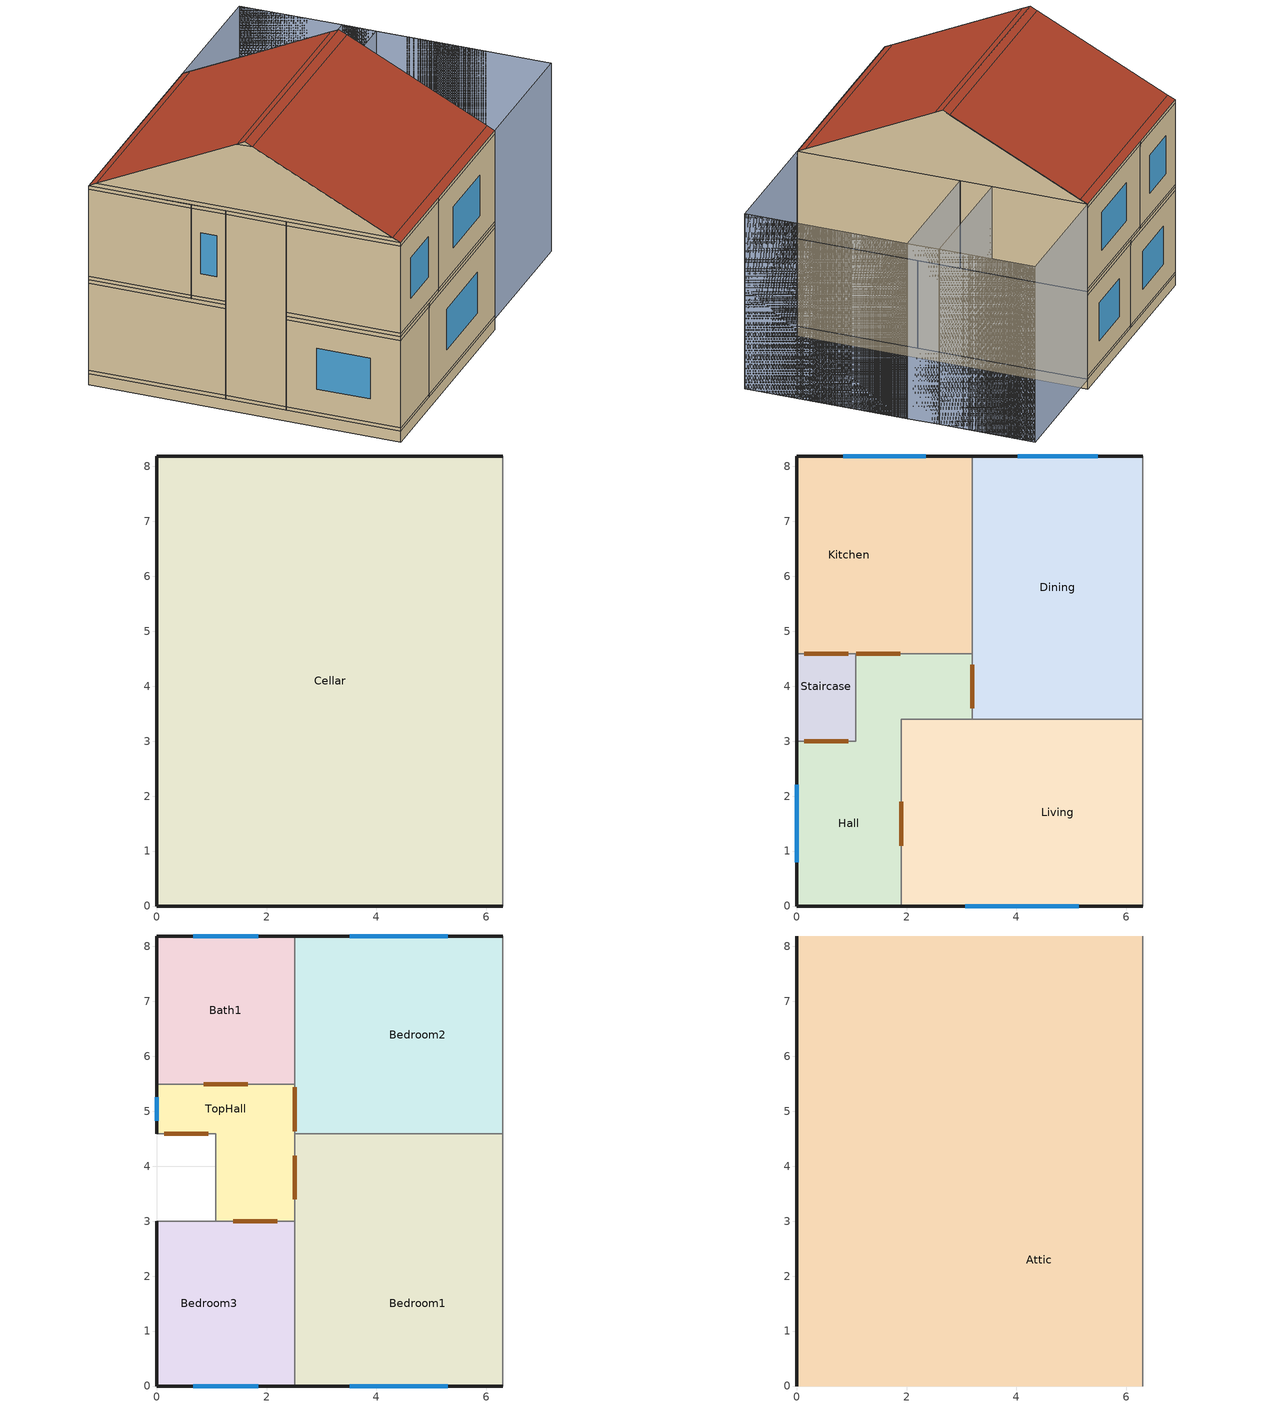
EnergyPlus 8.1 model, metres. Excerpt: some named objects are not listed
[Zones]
Cellar
 floor ground (FLOOR_RandomU): 0,8.19 6.3,8.19 6.3,0 0,0 z-0.3
 wall outside (FILLED_CAVITY_RandomU): 6.3,8.19 0,8.19 0,0 6.3,0 z-0.3:0
 wall adiabatic (FILLED_CAVITY_RandomU): 6.3,0 6.3,8.19 z-0.3:0
Kitchen
 floor to Cellar (Suspended_Wooden_Floor): 0,8.19 1.9,8.19 1.9,4.59 0,4.59 z0; 1.9,8.19 3.2,8.19 3.2,4.59 1.9,4.59 z0
 wall outside (FILLED_CAVITY_RandomU): 3.2,8.19 0,8.19 0,4.59 z0.1:2.5; 3.2,8.19 0,8.19 0,4.59 z2.5:2.6; 3.2,8.19 0,8.19 0,4.59 z0:0.1
 wall to Dining (Single_Brick_Internal_Wall): 3.2,4.59 3.2,8.19 z0:2.6
 wall to Hall (Single_Brick_Internal_Wall): 1.07,4.59 1.9,4.59 3.2,4.59 z0:2.6
 wall to Staircase (Single_Brick_Internal_Wall): 0,4.59 1.07,4.59 z0:2.6
 window (Window_RandomU): 2.35,8.19 0.85,8.19 z0.74:1.86
 door inside (Wooden_Door): 1.09,4.59 1.89,4.59 z0:2
Staircase
 floor to Cellar (Suspended_Wooden_Floor): 0,3.4 1.07,3.4 1.07,3 0,3 z0; 0,4.59 1.07,4.59 1.07,3.4 0,3.4 z0
 wall outside (FILLED_CAVITY_RandomU): 0,4.59 0,3 z0.1:5.1; 0,4.59 0,3 z5.1:5.2; 0,4.59 0,3 z0:0.1
 wall to TopHall (Single_Brick_Internal_Wall): 1.07,3 1.07,4.59 0,4.59 z2.6:5.2
 wall to Hall (Single_Brick_Internal_Wall): 0,3 1.07,3 1.07,4.59 z0:2.6
 wall to Bedroom3 (Single_Brick_Internal_Wall): 0,3 1.07,3 z2.6:5.2
 door inside (Wooden_Door): 0.94,4.59 0.14,4.59 z2.6:4.6; 0.14,3 0.94,3 z0:2
Living
 floor to Cellar (Suspended_Wooden_Floor): 1.9,3.4 3.2,3.4 3.2,3 1.9,3 z0; 3.2,3.4 6.3,3.4 6.3,0 3.2,0 z0; 1.9,3 3.2,3 3.2,0 1.9,0 z0
 wall outside (FILLED_CAVITY_RandomU): 1.9,0 6.3,0 z0.1:2.5; 1.9,0 6.3,0 z2.5:2.6; 1.9,0 6.3,0 z0:0.1
 wall to Dining (Single_Brick_Internal_Wall): 6.3,3.4 3.2,3.4 z0:2.6
 wall adiabatic (FILLED_CAVITY_RandomU): 6.3,0 6.3,3.4 z0:2.6
 wall to Hall (Single_Brick_Internal_Wall): 3.2,3.4 1.9,3.4 1.9,3 1.9,0 z0:2.6
 window (Window_RandomU): 3.07,0 5.13,0 z0.74:1.86
 door inside (Wooden_Door): 1.9,1.9 1.9,1.1 z0:2
Hall
 floor to Cellar (Suspended_Wooden_Floor): 0,3 1.9,3 1.9,0 0,0 z0; 1.9,4.59 3.2,4.59 3.2,3.4 1.9,3.4 z0; 1.07,3.4 1.9,3.4 1.9,3 1.07,3 z0; 1.07,4.59 1.9,4.59 1.9,3.4 1.07,3.4 z0
 wall outside (FILLED_CAVITY_RandomU): 0,3 0,0 1.9,0 z0.1:2.5; 0,3 0,0 1.9,0 z2.5:2.6; 0,3 0,0 1.9,0 z0:0.1
 wall to Dining (Single_Brick_Internal_Wall): 3.2,3.4 3.2,4.59 z0:2.6
 window (Window_RandomU): 0,2.2 0,0.8 z0.74:1.86
 door inside (Wooden_Door): 3.2,3.6 3.2,4.39 z0:2
Dining
 floor to Cellar (Suspended_Wooden_Floor): 3.2,8.19 6.3,8.19 6.3,3.4 3.2,3.4 z0
 wall outside (FILLED_CAVITY_RandomU): 6.3,8.19 3.2,8.19 z0.1:2.5; 6.3,8.19 3.2,8.19 z2.5:2.6; 6.3,8.19 3.2,8.19 z0:0.1
 wall adiabatic (FILLED_CAVITY_RandomU): 6.3,3.4 6.3,8.19 z0:2.6
 window (Window_RandomU): 5.48,8.19 4.02,8.19 z0.74:1.86
Bath1
 floor to Kitchen (Suspended_Wooden_Floor): 0,8.19 2.51,8.19 2.51,5.49 0,5.49 z2.6
 wall outside (FILLED_CAVITY_RandomU): 2.51,8.19 0,8.19 0,5.49 z2.7:5.1; 2.51,8.19 0,8.19 0,5.49 z5.1:5.2; 2.51,8.19 0,8.19 0,5.49 z2.6:2.7
 wall to Bedroom2 (Single_Brick_Internal_Wall): 2.51,5.49 2.51,8.19 z2.6:5.2
 wall to TopHall (Single_Brick_Internal_Wall): 0,5.49 2.51,5.49 z2.6:5.2
 window (Window_RandomU): 1.85,8.19 0.67,8.19 z3.34:4.46
 door inside (Wooden_Door): 0.86,5.49 1.66,5.49 z2.6:4.6
Bedroom3
 floor to Hall (Suspended_Wooden_Floor): 0,3 1.9,3 1.9,0 0,0 z2.6
 floor to Living (Suspended_Wooden_Floor): 1.9,3 2.51,3 2.51,0 1.9,0 z2.6
 wall outside (FILLED_CAVITY_RandomU): 0,3 0,0 2.51,0 z2.7:5.1; 0,3 0,0 2.51,0 z5.1:5.2; 0,3 0,0 2.51,0 z2.6:2.7
 wall to Bedroom1 (Single_Brick_Internal_Wall): 2.51,0 2.51,3 z2.6:5.2
 wall to TopHall (Single_Brick_Internal_Wall): 2.51,3 1.07,3 z2.6:5.2
 window (Window_RandomU): 0.67,0 1.85,0 z3.34:4.46
 door inside (Wooden_Door): 2.19,3 1.39,3 z2.6:4.6
TopHall
 floor to Hall (Suspended_Wooden_Floor): 1.07,4.59 1.9,4.59 1.9,3 1.07,3 z2.6; 1.9,4.59 2.51,4.59 2.51,3.4 1.9,3.4 z2.6
 floor to Living (Suspended_Wooden_Floor): 1.9,3.4 2.51,3.4 2.51,3 1.9,3 z2.6
 floor to Kitchen (Suspended_Wooden_Floor): 0,5.49 2.51,5.49 2.51,4.59 0,4.59 z2.6
 wall outside (FILLED_CAVITY_RandomU): 0,5.49 0,4.59 z2.7:5.1; 0,5.49 0,4.59 z5.1:5.2; 0,5.49 0,4.59 z2.6:2.7
 wall to Bedroom1 (Single_Brick_Internal_Wall): 2.51,3 2.51,4.59 z2.6:5.2
 wall to Bedroom2 (Single_Brick_Internal_Wall): 2.51,4.59 2.51,5.49 z2.6:5.2
 window (Window_RandomU): 0,5.25 0,4.83 z3.34:4.46
 door inside (Wooden_Door): 2.51,3.4 2.51,4.2 / 2.51,4.64 2.51,5.44 z2.6:4.6
Bedroom2
 floor to Dining (Suspended_Wooden_Floor): 3.2,8.19 6.3,8.19 6.3,4.59 3.2,4.59 z2.6
 floor to Kitchen (Suspended_Wooden_Floor): 2.51,5.49 3.2,5.49 3.2,4.59 2.51,4.59 z2.6; 2.51,8.19 3.2,8.19 3.2,5.49 2.51,5.49 z2.6
 wall outside (FILLED_CAVITY_RandomU): 6.3,8.19 2.51,8.19 z2.7:5.1; 6.3,8.19 2.51,8.19 z5.1:5.2; 6.3,8.19 2.51,8.19 z2.6:2.7
 wall adiabatic (FILLED_CAVITY_RandomU): 6.3,4.59 6.3,8.19 z2.6:5.2
 wall to Bedroom1 (Single_Brick_Internal_Wall): 2.51,4.59 6.3,4.59 z2.6:5.2
 window (Window_RandomU): 5.29,8.19 3.52,8.19 z3.34:4.46
Bedroom1
 floor to Dining (Suspended_Wooden_Floor): 3.2,4.59 6.3,4.59 6.3,3.4 3.2,3.4 z2.6
 floor to Living (Suspended_Wooden_Floor): 2.51,3 3.2,3 3.2,0 2.51,0 z2.6; 3.2,3 6.3,3 6.3,0 3.2,0 z2.6; 2.51,3.4 3.2,3.4 3.2,3 2.51,3 z2.6; 3.2,3.4 6.3,3.4 6.3,3 3.2,3 z2.6
 floor to Hall (Suspended_Wooden_Floor): 2.51,4.59 3.2,4.59 3.2,3.4 2.51,3.4 z2.6
 wall outside (FILLED_CAVITY_RandomU): 2.51,0 6.3,0 z2.7:5.1; 2.51,0 6.3,0 z5.1:5.2; 2.51,0 6.3,0 z2.6:2.7
 wall adiabatic (FILLED_CAVITY_RandomU): 6.3,0 6.3,4.59 z2.6:5.2
 window (Window_RandomU): 3.52,0 5.29,0 z3.34:4.46
Attic
 floor to Bath1 (LoftFloor_RandomU): 0,8.19 2.51,8.19 2.51,5.49 0,5.49 z5.2
 floor to Bedroom3 (LoftFloor_RandomU): 0,3 2.51,3 2.51,0 0,0 z5.2
 floor to Bedroom1 (LoftFloor_RandomU): 2.51,4.59 6.3,4.59 6.3,0 2.51,0 z5.2
 floor to Bedroom2 (LoftFloor_RandomU): 2.51,8.19 6.3,8.19 6.3,5.49 2.51,5.49 z5.2; 2.51,5.49 6.3,5.49 6.3,4.59 2.51,4.59 z5.2
 floor to Staircase (LoftFloor_RandomU): 0,4.59 1.07,4.59 1.07,3 0,3 z5.2
 floor to TopHall (LoftFloor_RandomU): 1.07,5.49 2.51,5.49 2.51,4.59 1.07,4.59 z5.2; 0,5.49 1.07,5.49 1.07,4.59 0,4.59 z5.2; 1.07,4.59 2.51,4.59 2.51,3 1.07,3 z5.2
 wall outside (FILLED_CAVITY_RandomU): 0,3.89,7.1 0,4.3,7.1 0,7.99,5.3 0,0.2,5.3; 0,4.1,7.2 0,4.3,7.1 0,3.89,7.1; 0,0.2,5.3 0,7.99,5.3 0,8.19,5.2 0,0,5.2
 wall adiabatic (FILLED_CAVITY_RandomU): 6.3,4.09,7.2 6.3,0,5.2 6.3,8.19,5.2
 roof outside (3.10_Roof): 0,4.3,7.1 6.3,4.3,7.1 6.3,7.99,5.3 0,7.99,5.3; 6.3,3.89,7.1 0,3.89,7.1 0,0.2,5.3 6.3,0.2,5.3; 0,4.09,7.2 6.3,4.09,7.2 6.3,4.3,7.1 0,4.3,7.1; 0,7.99,5.3 6.3,7.99,5.3 6.3,8.19,5.2 0,8.19,5.2; 6.3,4.1,7.2 0,4.09,7.2 0,3.89,7.1 6.3,3.89,7.1; 6.3,0.2,5.3 0,0.2,5.3 0,0,5.2 6.3,0,5.2
shading: 10.09,5.49 10.09,8.19 / 10.09,0 10.09,3 / 10.09,3 10.09,4.59 / 6.3,4.59 10.09,4.59 / 6.3,0 6.3,4.59 / 10.09,0 6.3,0 / 10.09,4.59 10.09,0 / 6.3,8.19 10.09,8.19 / 10.09,8.19 10.09,5.49 / 6.3,5.49 6.3,8.19 / 10.09,5.49 6.3,5.49 / 6.3,5.49 10.09,5.49 / 6.3,4.59 6.3,5.49 / 10.09,4.59 6.3,4.59 / 10.09,5.49 10.09,4.59 / 10.09,4.59 10.09,5.49 z0:5.2
[Building]
Semi: 0, Urban, 0.04, 0.4, FullExterior, 25, 6
[Site:GroundTemperature:BuildingSurface]
8.3, 6.4, 5.8, 6.3, 8.9, 11.7, 14.4, 16.4, 17, 16.1, 13.8, 11
[Material]
Gypsum_0.1: Rough, 0.1, 0.2, 850, 850, 0.9, 0.6, 0.7
Concrete_0.04: Rough, 0.04, 1.6, 2300, 850, 0.9, 0.7, 0.7
GlassFiberFloor_0.0065: Rough, 0.0065, 0.04, 80, 840, 0.9, 0.7, 0.7
Concrete_0.5: Rough, 0.5, 1.6, 2300, 850, 0.9, 0.7, 0.7
Concrete_0.01: Rough, 0.01, 1.6, 2300, 850, 0.9, 0.7, 0.7
AirGap_0.1: Rough, 0.1, 0.02485, 1.204, 1004, 0.9, 0.7, 0.7
Gypsum_0.01: Rough, 0.01, 0.2, 850, 850, 0.9, 0.6, 0.7
Spruce_0.04: Rough, 0.04, 0.09, 455, 1500, 0.9, 0.7, 0.7
Spruce_0.05: Rough, 0.05, 0.09, 455, 1500, 0.9, 0.7, 0.7
Spruce_0.0125: Rough, 0.0125, 0.09, 455, 1500, 0.9, 0.7, 0.7
Brick_0.1: Rough, 0.1, 0.6, 1712, 850, 0.9, 0.7, 0.7
CelluloseInsExt_0.01: Rough, 0.0571431, 0.04, 55, 1880, 0.9, 0.7, 0.7
Brick_0.11: Rough, 0.11, 0.6, 1712, 850, 0.9, 0.7, 0.7
AirGapRoof_0.0001: Rough, 0.237656, 0.02485, 1.204, 1004, 0.9, 0.7, 0.7
[WindowMaterial:Glazing]
Glass_0.01: SpectralAverage, , 0.01, 0.775, 0.071, 0.071, 0.881, 0.08, 0.08, 0, 0.84, 0.84, 0.9
[WindowMaterial:Gas]
GasWin_0.01: Air, 0.018193
[WindowMaterial:Shade]
Drapes_0.004: 0.05, 0.3, 0.05, 0.3, 0.9, 0, 0.004, 0.1, 0.05, 1, 1, 0, 0, 0
[Construction]
Window_RandomU: Glass_0.01, GasWin_0.01, Glass_0.01
Wooden_Door: Spruce_0.04
Curtains: Glass_0.01, GasWin_0.01, Glass_0.01, Drapes_0.004
FILLED_CAVITY_RandomU: Brick_0.11, CelluloseInsExt_0.01, Brick_0.11, Gypsum_0.01
Suspended_Wooden_Floor: Gypsum_0.01, AirGap_0.1, Spruce_0.05
FLOOR_RandomU: Concrete_0.5, GlassFiberFloor_0.0065, Gypsum_0.1
LoftFloor_RandomU: Concrete_0.01, Spruce_0.0125, AirGapRoof_0.0001, Gypsum_0.01
3.10_Roof: Concrete_0.04, Gypsum_0.01
Single_Brick_Internal_Wall: Gypsum_0.01, Brick_0.1, Gypsum_0.01
[WindowProperty:ShadingControl]
Bath1_L1_window_Shader: InteriorShade, Curtains, OnIfScheduleAllows, Window_shading_Bath1_Window_Shading_, , Yes, No, , FixedSlatAngle
Bedroom3_L3_window_Shader: InteriorShade, Curtains, OnIfScheduleAllows, Window_shading_Bedroom3_Window_Shading_, , Yes, No, , FixedSlatAngle
Kitchen_L1_window_Shader: InteriorShade, Curtains, OnIfScheduleAllows, Window_shading_Kitchen_Window_Shading_, , Yes, No, , FixedSlatAngle
Bedroom2_L1_window_Shader: InteriorShade, Curtains, OnIfScheduleAllows, Window_shading_Bedroom2_Window_Shading_, , Yes, No, , FixedSlatAngle
Living_L3_window_Shader: InteriorShade, Curtains, OnIfScheduleAllows, Window_shading_Living_Window_Shading_, , Yes, No, , FixedSlatAngle
Bedroom1_L3_window_Shader: InteriorShade, Curtains, OnIfScheduleAllows, Window_shading_Bedroom1_Window_Shading_, , Yes, No, , FixedSlatAngle
[Zone]
Bath1; Bedroom3; Kitchen; Staircase; TopHall; Cellar; Bedroom2; Living; Bedroom1; Hall; Attic; Dining: 0, 0, 0, 0
[ZoneContaminantSourceAndSink:Generic:DepositionRateSink]
Gas_PM25_test_Bath1_DepRate_: Bath1, 5e-05, Gas_PM25_test_Bath1_DepRate_
Gas_PM25_test_Bedroom3_DepRate_: Bedroom3, 5e-05, Gas_PM25_test_Bedroom3_DepRate_
Gas_PM25_test_Kitchen_DepRate_: Kitchen, 5e-05, Gas_PM25_test_Kitchen_DepRate_
Gas_PM25_test_Staircase_DepRate_: Staircase, 5e-05, Gas_PM25_test_Staircase_DepRate_
Gas_PM25_test_TopHall_DepRate_: TopHall, 5e-05, Gas_PM25_test_TopHall_DepRate_
Gas_PM25_test_Cellar_DepRate_: Cellar, 5e-05, Gas_PM25_test_Cellar_DepRate_
Gas_PM25_test_Bedroom2_DepRate_: Bedroom2, 5e-05, Gas_PM25_test_Bedroom2_DepRate_
Gas_PM25_test_Living_DepRate_: Living, 5e-05, Gas_PM25_test_Living_DepRate_
Gas_PM25_test_Bedroom1_DepRate_: Bedroom1, 5e-05, Gas_PM25_test_Bedroom1_DepRate_
Gas_PM25_test_Hall_DepRate_: Hall, 5e-05, Gas_PM25_test_Hall_DepRate_
Gas_PM25_test_Attic_DepRate_: Attic, 5e-05, Gas_PM25_test_Attic_DepRate_
Gas_PM25_test_Dining_DepRate_: Dining, 5e-05, Gas_PM25_test_Dining_DepRate_
[SurfaceProperties:VaporCoefficients]
Bath1_L1; Bath1_L4; Bath1_L1_pu; Bath1_L1_pd; Bath1_L4_pu; Bath1_L4_pd; Bedroom3_L3; Bedroom3_L4; Bedroom3_L3_pu; Bedroom3_L3_pd; Bedroom3_L4_pu; Bedroom3_L4_pd; Kitchen_L1; Kitchen_L4; Kitchen_L1_pu; Kitchen_L1_pd; Kitchen_L4_pu; Kitchen_L4_pd; Staircase_L4; Staircase_L4_pu; Staircase_L4_pd; TopHall+_L4; TopHall+_L4_pu; TopHall+_L4_pd; Cellar_L1; Cellar_L2; Cellar_L3; Cellar_L4; Bedroom2_L1; Bedroom2_L2; Bedroom2_L1_pu; Bedroom2_L1_pd; Living_L2; Living_L3; Living_L3_pu; Living_L3_pd; Bedroom1_L2; Bedroom1_L3; Bedroom1_L3_pu; Bedroom1_L3_pd; Hall_L3; Hall_L4; Hall_L3_pu; Hall_L3_pd; Hall_L4_pu; Hall_L4_pd; Attic_Side_L2; Attic_Side_L4; Attic_Side_L4_pu; Attic_Side_L4_pd; Dining_L1; Dining_L2; Dining_L1_pu; Dining_L1_pd: Yes, 6.25e-08, Yes, 2e-08
Bath1_L2; Bath1_L3; Bedroom3_L1; Bedroom3_L2; Bedroom3_L1_qc100; Kitchen_L2; Kitchen_L3; Kitchen_L3_qa001; Kitchen_L3_qc100; Staircase_L1; Staircase_L2; Staircase_L3; Staircase_L1_qa100; Staircase_L2_qc001; Staircase_L3_qa100; TopHall_L2; TopHall_L3; TopHall_L4; TopHall+_L1; TopHall+_L2; TopHall+_L3; Bedroom2_L3; Bedroom2_L4; Bedroom2_L4_qa001; Living_L1; Living_L4; Living_L1_qa001; Living_L4_qc010; Bedroom1_L1; Bedroom1_L4; Bedroom1_L4_qc010; Hall_L2; Hall_L1_qa001; Hall++_L1; Hall++_L2; Hall++_L3; Hall+_L1; Hall+_L4; Hall+_L2_qa001; Dining_L3; Dining_L4; Dining_L4_qc010: Yes, 2e-08, Yes, 2e-08
[Fan:ZoneExhaust]
Bath1_L1_pu_ExhaustFan: Child3_Bath1_ExhaustFan_, 0.5, 600, 0.015, Bath1_Exhaust, Bath1_Out, General
Kitchen_L1_pu_ExhaustFan: WorkingAdult2_Kitchen_ExhaustFan_, 0.5, 600, 0.06, Kitchen_Exhaust, Kitchen_Out, General
[People]
Child1_Bath1: Bath1, Child1_Bath1_Presence_, People, 1, , , 0.66, autocalculate, Child1_Bath1_Metabolism_, 3.82e-08, No, ZoneAveraged
Child3_Bath1: Bath1, Child3_Bath1_Presence_, People, 1, , , 0.66, autocalculate, Child3_Bath1_Metabolism_, 3.82e-08, No, ZoneAveraged
WorkingAdult1_Bath1: Bath1, WorkingAdult1_Bath1_Presence_, People, 1, , , 0.66, autocalculate, WorkingAdult1_Bath1_Metabolism_, 3.82e-08, No, ZoneAveraged
WorkingAdult2_Bath1: Bath1, WorkingAdult2_Bath1_Presence_, People, 1, , , 0.66, autocalculate, WorkingAdult2_Bath1_Metabolism_, 3.82e-08, No, ZoneAveraged
Child2_Bath1: Bath1, Child2_Bath1_Presence_, People, 1, , , 0.66, autocalculate, Child2_Bath1_Metabolism_, 3.82e-08, No, ZoneAveraged
WorkingAdult2_Kitchen: Kitchen, WorkingAdult2_Kitchen_Presence_, People, 1, , , 0.66, autocalculate, WorkingAdult2_Kitchen_Metabolism_, 3.82e-08, No, ZoneAveraged
Child1_Living: Living, Child1_Living_Presence_, People, 1, , , 0.66, autocalculate, Child1_Living_Metabolism_, 3.82e-08, No, ZoneAveraged
WorkingAdult1_Living: Living, WorkingAdult1_Living_Presence_, People, 1, , , 0.66, autocalculate, WorkingAdult1_Living_Metabolism_, 3.82e-08, No, ZoneAveraged
WorkingAdult2_Living: Living, WorkingAdult2_Living_Presence_, People, 1, , , 0.66, autocalculate, WorkingAdult2_Living_Metabolism_, 3.82e-08, No, ZoneAveraged
WorkingAdult2_Bedroom1: Bedroom1, WorkingAdult2_Bedroom1_Presence_, People, 1, , , 0.66, autocalculate, WorkingAdult2_Bedroom1_Metabolism_, 3.82e-08, No, ZoneAveraged
Child1_Bedroom2: Bedroom2, Child1_Bedroom2_Presence_, People, 1, , , 0.66, autocalculate, Child1_Bedroom2_Metabolism_, 3.82e-08, No, ZoneAveraged
Child2_Bedroom3: Bedroom3, Child2_Bedroom3_Presence_, People, 1, , , 0.66, autocalculate, Child2_Bedroom3_Metabolism_, 3.82e-08, No, ZoneAveraged
Child3_Bedroom3: Bedroom3, Child3_Bedroom3_Presence_, People, 1, , , 0.66, autocalculate, Child3_Bedroom3_Metabolism_, 3.82e-08, No, ZoneAveraged
WorkingAdult1_Bedroom1: Bedroom1, WorkingAdult1_Bedroom1_Presence_, People, 1, , , 0.66, autocalculate, WorkingAdult1_Bedroom1_Metabolism_, 3.82e-08, No, ZoneAveraged
[ElectricEquipment]
Bath1_WorkingAdult1_Bath1_Appliance_CIBSE_SHOWER_MOISTURE_CIBSE_SHOWER_MOISTURE: Bath1, WorkingAdult1_Bath1_Appliance_CIBSE_SHOWER_MOISTURE, EquipmentLevel, 1.316175, , , 1, 0, 0
Bath1_WorkingAdult2_Bath1_Appliance_CIBSE_SHOWER_MOISTURE_CIBSE_SHOWER_MOISTURE: Bath1, WorkingAdult2_Bath1_Appliance_CIBSE_SHOWER_MOISTURE, EquipmentLevel, 1.316175, , , 1, 0, 0
Bath1_WorkingAdult2_Bath1_Appliance_NIST_HAIRDRYER_NIST_HAIRDRYER: Bath1, WorkingAdult2_Bath1_Appliance_NIST_HAIRDRYER, EquipmentLevel, 1875, , , 0.16, 0.367, 0.106
Bath1_Child1_Bath1_Appliance_CIBSE_SHOWER_MOISTURE_CIBSE_SHOWER_MOISTURE: Bath1, Child1_Bath1_Appliance_CIBSE_SHOWER_MOISTURE, EquipmentLevel, 1.316175, , , 1, 0, 0
Bath1_Child2_Bath1_Appliance_CIBSE_SHOWER_MOISTURE_CIBSE_SHOWER_MOISTURE: Bath1, Child2_Bath1_Appliance_CIBSE_SHOWER_MOISTURE, EquipmentLevel, 1.316175, , , 1, 0, 0
Bath1_Child3_Bath1_Appliance_CIBSE_SHOWER_MOISTURE_CIBSE_SHOWER_MOISTURE: Bath1, Child3_Bath1_Appliance_CIBSE_SHOWER_MOISTURE, EquipmentLevel, 1.316175, , , 1, 0, 0
Kitchen_WorkingAdult2_Kitchen_Appliance_NIST_HOB_NIST_HOB: Kitchen, WorkingAdult2_Kitchen_Appliance_NIST_HOB, EquipmentLevel, 3600, , , 0.3, 0.2, 0.3
Kitchen_WorkingAdult2_Kitchen_Appliance_NIST_OVEN_NIST_OVEN: Kitchen, WorkingAdult2_Kitchen_Appliance_NIST_OVEN, EquipmentLevel, 5100, , , 0.3, 0.2, 0.3
Kitchen_WorkingAdult2_Kitchen_Appliance_CIBSE_COOK_MOISTURE_CIBSE_COOK_MOISTURE: Kitchen, WorkingAdult2_Kitchen_Appliance_CIBSE_COOK_MOISTURE, EquipmentLevel, 0.835667, , , 1, 0, 0
Kitchen_HPRU_ROUTINE_Kitchen_Appliance_NIST_FRIDGE_NIST_FRIDGE: Kitchen, HPRU_ROUTINE_Kitchen_Appliance_NIST_FRIDGE, EquipmentLevel, 46, , , 0, 0.5, 0
Kitchen_HPRU_ROUTINE_Kitchen_Appliance_NIST_WASHINGMACHINE_NIST_WASHINGMACHINE: Kitchen, HPRU_ROUTINE_Kitchen_Appliance_NIST_WASHINGMACHINE, EquipmentLevel, 500, , , 0, 0.4, 0.2
Kitchen_HPRU_ROUTINE_Kitchen_Appliance_NIST_DISHWASHER_NIST_DISHWASHER: Kitchen, HPRU_ROUTINE_Kitchen_Appliance_NIST_DISHWASHER, EquipmentLevel, 1090, , , 0.15, 0.3, 0.25
Living_WorkingAdult1_Living_Appliance_NIST_TV_NIST_TV: Living, WorkingAdult1_Living_Appliance_NIST_TV, EquipmentLevel, 62.2, , , 0.16, 0.367, 0.106
Living_WorkingAdult1_Living_Appliance_NIST_MOBILEPHONES_NIST_MOBILEPHONES: Living, WorkingAdult1_Living_Appliance_NIST_MOBILEPHONES, EquipmentLevel, 17.72, , , 0.16, 0.367, 0.106
Living_WorkingAdult2_Living_Appliance_NIST_MOBILEPHONES_NIST_MOBILEPHONES: Living, WorkingAdult2_Living_Appliance_NIST_MOBILEPHONES, EquipmentLevel, 17.72, , , 0.16, 0.367, 0.106
Living_HPRU_ROUTINE_Living_Appliance_TV-Standby_TV-Standby: Living, HPRU_ROUTINE_Living_Appliance_TV-Standby, EquipmentLevel, 20, , , 0, 0.5, 0
Living_HPRU_ROUTINE_Living_Appliance_NIST_LAPTOP_NIST_LAPTOP: Living, HPRU_ROUTINE_Living_Appliance_NIST_LAPTOP, EquipmentLevel, 36.88, , , 0.16, 0.367, 0.106
Living_HPRU_ROUTINE_Living_Appliance_NIST_WIRELESSROUTER_NIST_WIRELESSROUTER: Living, HPRU_ROUTINE_Living_Appliance_NIST_WIRELESSROUTER, EquipmentLevel, 24, , , 0.16, 0.367, 0.106
Bedroom1_WorkingAdult1_Bedroom1_Appliance_NIST_MOBILEPHONES_NIST_MOBILEPHONES: Bedroom1, WorkingAdult1_Bedroom1_Appliance_NIST_MOBILEPHONES, EquipmentLevel, 17.72, , , 0.16, 0.367, 0.106
Bedroom1_WorkingAdult2_Bedroom1_Appliance_NIST_MOBILEPHONES_NIST_MOBILEPHONES: Bedroom1, WorkingAdult2_Bedroom1_Appliance_NIST_MOBILEPHONES, EquipmentLevel, 17.72, , , 0.16, 0.367, 0.106
[Lights]
Bath1_WorkingAdult1_Bath1_Appliance_Lights_Lights: Bath1, WorkingAdult1_Bath1_Appliance_Lights, LightingLevel, 100, , , 0, 0, 0, 1
Bath1_WorkingAdult2_Bath1_Appliance_Lights_Lights: Bath1, WorkingAdult2_Bath1_Appliance_Lights, LightingLevel, 100, , , 0, 0, 0, 1
Bath1_Child1_Bath1_Appliance_Lights_Lights: Bath1, Child1_Bath1_Appliance_Lights, LightingLevel, 100, , , 0, 0, 0, 1
Bath1_Child2_Bath1_Appliance_Lights_Lights: Bath1, Child2_Bath1_Appliance_Lights, LightingLevel, 100, , , 0, 0, 0, 1
Bath1_Child3_Bath1_Appliance_Lights_Lights: Bath1, Child3_Bath1_Appliance_Lights, LightingLevel, 100, , , 0, 0, 0, 1
Bedroom3_Child2_Bedroom3_Appliance_Lights_Lights: Bedroom3, Child2_Bedroom3_Appliance_Lights, LightingLevel, 100, , , 0, 0, 0, 1
Kitchen_WorkingAdult2_Kitchen_Appliance_Lights_Lights: Kitchen, WorkingAdult2_Kitchen_Appliance_Lights, LightingLevel, 100, , , 0, 0, 0, 1
Bedroom2_Child1_Bedroom2_Appliance_Lights_Lights: Bedroom2, Child1_Bedroom2_Appliance_Lights, LightingLevel, 100, , , 0, 0, 0, 1
Living_WorkingAdult1_Living_Appliance_Lights_Lights: Living, WorkingAdult1_Living_Appliance_Lights, LightingLevel, 100, , , 0, 0, 0, 1
Bedroom1_WorkingAdult1_Bedroom1_Appliance_Lights_Lights: Bedroom1, WorkingAdult1_Bedroom1_Appliance_Lights, LightingLevel, 100, , , 0, 0, 0, 1
[ZoneControl:Thermostat]
Bath1_Thermostat: Bath1, Heat_CIBSE_Family_Bath1_Heating_, ThermostatSetpoint:SingleHeating, Bath1_stat
Bedroom3_Thermostat: Bedroom3, Heat_CIBSE_Family_Bedroom3_Heating_, ThermostatSetpoint:SingleHeating, Bedroom3_stat
Kitchen_Thermostat: Kitchen, Heat_CIBSE_Family_Kitchen_Heating_, ThermostatSetpoint:SingleHeating, Kitchen_stat
Staircase_Thermostat: Staircase, Heat_CIBSE_Family_Staircase_Heating_, ThermostatSetpoint:SingleHeating, Staircase_stat
TopHall_Thermostat: TopHall, Heat_CIBSE_Family_TopHall_Heating_, ThermostatSetpoint:SingleHeating, TopHall_stat
Bedroom2_Thermostat: Bedroom2, Heat_CIBSE_Family_Bedroom2_Heating_, ThermostatSetpoint:SingleHeating, Bedroom2_stat
Living_Thermostat: Living, Heat_CIBSE_Family_Living_Heating_, ThermostatSetpoint:SingleHeating, Living_stat
Bedroom1_Thermostat: Bedroom1, Heat_CIBSE_Family_Bedroom1_Heating_, ThermostatSetpoint:SingleHeating, Bedroom1_stat
Hall_Thermostat: Hall, Heat_CIBSE_Family_Hall_Heating_, ThermostatSetpoint:SingleHeating, Hall_stat
Dining_Thermostat: Dining, Heat_CIBSE_Family_Dining_Heating_, ThermostatSetpoint:SingleHeating, Dining_stat
[ThermostatSetpoint:SingleHeating]
Bath1_stat: ComfX_Bath1_Comfort_
Bedroom3_stat: ComfX_Bedroom3_Comfort_
Kitchen_stat: ComfX_Kitchen_Comfort_
Staircase_stat: ComfX_Staircase_Comfort_
TopHall_stat: ComfX_TopHall_Comfort_
Bedroom2_stat: ComfX_Bedroom2_Comfort_
Living_stat: ComfX_Living_Comfort_
Bedroom1_stat: ComfX_Bedroom1_Comfort_
Hall_stat: ComfX_Hall_Comfort_
Dining_stat: ComfX_Dining_Comfort_
[ZoneHVAC:Baseboard:Convective:Electric]
Bath1_heater: Heat_CIBSE_Family_Bath1_Heating_, 428.329, 1
Bedroom3_heater: Heat_CIBSE_Family_Bedroom3_Heating_, 454.799, 1
Kitchen_heater: Heat_CIBSE_Family_Kitchen_Heating_, 772.347, 1
Staircase_heater: Heat_CIBSE_Family_Staircase_Heating_, 254.021, 1
TopHall_heater: Heat_CIBSE_Family_TopHall_Heating_, 121.593, 1
Bedroom2_heater: Heat_CIBSE_Family_Bedroom2_Heating_, 446.994, 1
Living_heater: Heat_CIBSE_Family_Living_Heating_, 747.182, 1
Bedroom1_heater: Heat_CIBSE_Family_Bedroom1_Heating_, 491.113, 1
Hall_heater: Heat_CIBSE_Family_Hall_Heating_, 575.469, 1
Dining_heater: Heat_CIBSE_Family_Dining_Heating_, 645.75, 1
[Zone equipment]
Bath1: Bath1_L1_pu_ExhaustFan, Bath1_heater
Bedroom3: Bedroom3_heater
Kitchen: Kitchen_L1_pu_ExhaustFan, Kitchen_heater
Staircase: Staircase_heater
TopHall: TopHall_heater
Bedroom2: Bedroom2_heater
Living: Living_heater
Bedroom1: Bedroom1_heater
Hall: Hall_heater
Dining: Dining_heater
[Schedule:Compact]
Gas_PM25_test_Bath1_DepRate_; Gas_PM25_test_Bedroom1_DepRate_; Gas_PM25_test_Bedroom3_DepRate_; Gas_PM25_test_Kitchen_DepRate_; Gas_PM25_test_Staircase_DepRate_; Gas_PM25_test_Attic_DepRate_; Gas_PM25_test_Hall_DepRate_; Gas_PM25_test_Cellar_DepRate_; Gas_PM25_test_TopHall_DepRate_; Gas_PM25_test_Bedroom2_DepRate_; Gas_PM25_test_Living_DepRate_; Gas_PM25_test_Dining_DepRate_: Number, Through: 12/31, For: AllDays, Until: 24:00, 1
Heat_CIBSE_Family_Bath1_Heating_; Heat_CIBSE_Family_Bedroom1_Heating_; Heat_CIBSE_Family_Bedroom3_Heating_; Heat_CIBSE_Family_Kitchen_Heating_; Heat_CIBSE_Family_Staircase_Heating_; Heat_CIBSE_Family_Hall_Heating_; Heat_CIBSE_Family_TopHall_Heating_; Heat_CIBSE_Family_Bedroom2_Heating_; Heat_CIBSE_Family_Living_Heating_; Heat_CIBSE_Family_Dining_Heating_: Control, Through: 04/30, For: Weekdays, Until: 06:00, 0, Until: 08:00, 1, Until: 17:00, 0, Until: 21:00, 1, Until: 24:00, 0, For: Weekends, Until: 07:00, 0, Until: 23:00, 1, Until: 24:00, 0, Through: 09/30, For: AllDays, Until: 24:00, 0, Through: 12/31, For: Weekdays, Until: 06:00, 0, Until: 08:00, 1, Until: 17:00, 0, Until: 21:00, 1, Until: 24:00, 0, For: Weekends, Until: 07:00, 0, Until: 23:00, 1, Until: 24:00, 0
ComfX_Bath1_Comfort_; ComfX_Bedroom1_Comfort_; ComfX_Bedroom3_Comfort_; ComfX_Kitchen_Comfort_; ComfX_Staircase_Comfort_; ComfX_Hall_Comfort_; ComfX_TopHall_Comfort_; ComfX_Bedroom2_Comfort_; ComfX_Living_Comfort_; ComfX_Dining_Comfort_: Thermal, Through: 12/31, For: AllDays, Until: 24:00, 20
Window_shading_Bath1_Window_Shading_; Window_shading_Bedroom1_Window_Shading_; Window_shading_Bedroom3_Window_Shading_; Window_shading_Kitchen_Window_Shading_; Window_shading_Bedroom2_Window_Shading_; Window_shading_Living_Window_Shading_: Control, Through: 12/31, For: AllDays, Until: 08:00, 1, Until: 22:00, 0, Until: 24:00, 1
WorkingAdult1_Bath1_Presence_; WorkingAdult1_Bath1_Appliance_Lights: Control, Through: 12/31, For: Weekdays, Until: 07:00, 0, Until: 07:30, 1, Until: 22:00, 0, Until: 22:10, 1, Until: 24:00, 0, For: Weekends, Until: 09:00, 0, Until: 9:30, 1, Until: 20:00, 0, Until: 20:10, 1, Until: 24:00, 0
WorkingAdult1_Bath1_Metabolism_: Number, Through: 12/31, For: Weekdays, Until: 07:00, 0, Until: 07:30, 100, Until: 22:00, 0, Until: 22:10, 100, Until: 24:00, 0, For: Weekends, Until: 09:00, 0, Until: 9:30, 100, Until: 20:00, 0, Until: 20:10, 100, Until: 24:00, 0
WorkingAdult1_Bath1_Appliance_CIBSE_SHOWER_MOISTURE: Control, Through: 12/31, For: Weekdays, Until: 07:00, 0, Until: 07:10, 1, Until: 24:00, 0, For: Weekends, Until: 09:00, 0, Until: 10:00, 1, Until: 24:00, 0
WorkingAdult2_Bath1_Presence_; WorkingAdult2_Bath1_Appliance_Lights: Control, Through: 12/31, For: AllDays, Until: 06:30, 0, Until: 07:00, 1, Until: 22:10, 0, Until: 22:20, 1, Until: 24:00, 0
WorkingAdult2_Bath1_Metabolism_: Number, Through: 12/31, For: AllDays, Until: 06:30, 0, Until: 07:00, 100, Until: 22:10, 0, Until: 22:20, 100, Until: 24:00, 0
WorkingAdult2_Bath1_Appliance_CIBSE_SHOWER_MOISTURE: Control, Through: 12/31, For: AllDays, Until: 06:30, 0, Until: 06:40, 1, Until: 24:00, 0
WorkingAdult2_Bath1_Appliance_NIST_HAIRDRYER: Control, Through: 12/31, For: AllDays, Until: 06:40, 0, Until: 06:50, 1, Until: 24:00, 0
Child1_Bath1_Presence_; Child1_Bath1_Appliance_Lights: Control, Through: 12/31, For: AllDays, Until: 08:00, 0, Until: 08:30, 1, Until: 20:00, 0, Until: 20:10, 1, Until: 24:00, 0
Child1_Bath1_Metabolism_: Number, Through: 12/31, For: AllDays, Until: 08:00, 0, Until: 08:30, 100, Until: 20:00, 0, Until: 20:10, 100, Until: 24:00, 0
Child1_Bath1_Appliance_CIBSE_SHOWER_MOISTURE: Control, Through: 12/31, For: AllDays, Until: 08:00, 0, Until: 08:10, 1, Until: 24:00, 0
Child2_Bath1_Presence_: Control, Through: 12/31, For: AllDays, Until: 08:30, 0, Until: 08:40, 1, Until: 19:30, 0, Until: 20:00, 1, Until: 24:00, 0
Child2_Bath1_Metabolism_: Number, Through: 12/31, For: AllDays, Until: 08:30, 0, Until: 08:40, 100, Until: 19:30, 0, Until: 20:00, 100, Until: 24:00, 0
Child2_Bath1_Appliance_Lights: Control, Through: 12/31, For: AllDays, Until: 08:00, 0, Until: 08:30, 1, Until: 19:30, 0, Until: 20:00, 1, Until: 24:00, 0
Child2_Bath1_Appliance_CIBSE_SHOWER_MOISTURE: Control, Through: 12/31, For: AllDays, Until: 19:30, 0, Until: 19:40, 1, Until: 24:00, 0
Child3_Bath1_Presence_; Child3_Bath1_Appliance_Lights; Child3_Bath1_ExhaustFan_: Control, Through: 12/31, For: AllDays, Until: 08:40, 0, Until: 08:50, 1, Until: 19:00, 0, Until: 19:30, 1, Until: 24:00, 0
Child3_Bath1_Metabolism_: Number, Through: 12/31, For: AllDays, Until: 08:40, 0, Until: 08:50, 100, Until: 19:00, 0, Until: 19:30, 100, Until: 24:00, 0
Child3_Bath1_Appliance_CIBSE_SHOWER_MOISTURE: Control, Through: 12/31, For: AllDays, Until: 19:00, 0, Until: 19:10, 1, Until: 24:00, 0
WorkingAdult1_Bedroom1_Presence_; WorkingAdult1_Bedroom1_Appliance_NIST_MOBILEPHONES: Control, Through: 12/31, For: Weekdays, Until: 07:00, 1, Until: 23:00, 0, Until: 24:00, 1, For: Weekends, Until: 09:00, 1, Until: 24:00, 0
WorkingAdult1_Bedroom1_Metabolism_: Number, Through: 12/31, For: Weekdays, Until: 07:00, 80, Until: 23:00, 0, Until: 24:00, 80, For: Weekends, Until: 09:00, 80, Until: 24:00, 0
WorkingAdult1_Bedroom1_Appliance_Lights: Control, Through: 12/31, For: Weekdays, Until: 22:00, 0, Until: 23:00, 1, Until: 24:00, 0, For: Weekends, Until: 24:00, 0
WorkingAdult2_Bedroom1_Presence_; WorkingAdult2_Bedroom1_Appliance_NIST_MOBILEPHONES: Control, Through: 12/31, For: AllDays, Until: 06:30, 1, Until: 23:00, 0, Until: 24:00, 1
WorkingAdult2_Bedroom1_Metabolism_: Number, Through: 12/31, For: AllDays, Until: 06:30, 80, Until: 23:00, 0, Until: 24:00, 80
Child1_Bedroom2_Presence_: Control, Through: 12/31, For: AllDays, Until: 08:00, 1, Until: 19:00, 0, Until: 20:00, 1, Until: 21:00, 0, Until: 24:00, 1
Child1_Bedroom2_Metabolism_: Number, Through: 12/31, For: AllDays, Until: 08:00, 80, Until: 19:00, 0, Until: 20:00, 100, Until: 21:00, 0, Until: 24:00, 80
Child2_Bedroom3_Presence_; Child3_Bedroom3_Presence_: Control, Through: 12/31, For: AllDays, Until: 08:00, 1, Until: 18:00, 0, Until: 20:00, 1, Until: 21:00, 0, Until: 24:00, 1
Child2_Bedroom3_Metabolism_; Child3_Bedroom3_Metabolism_: Number, Through: 12/31, For: AllDays, Until: 08:00, 80, Until: 18:00, 0, Until: 20:00, 100, Until: 21:00, 0, Until: 24:00, 80
Child2_Bedroom3_Appliance_Lights; Child1_Bedroom2_Appliance_Lights: Control, Through: 12/31, For: AllDays, Until: 18:00, 0, Until: 20:00, 1, Until: 24:00, 0
WorkingAdult2_Kitchen_Presence_; WorkingAdult2_Kitchen_Appliance_Lights: Control, Through: 12/31, For: AllDays, Until: 07:00, 0, Until: 08:00, 1, Until: 18:00, 0, Until: 19:00, 1, Until: 24:00, 0
WorkingAdult2_Kitchen_Metabolism_: Number, Through: 12/31, For: AllDays, Until: 07:00, 0, Until: 08:00, 100, Until: 18:00, 0, Until: 19:00, 100, Until: 24:00, 0
WorkingAdult2_Kitchen_Appliance_NIST_HOB; WorkingAdult2_Kitchen_Appliance_NIST_OVEN; WorkingAdult2_Kitchen_ExhaustFan_; WorkingAdult2_Kitchen_Appliance_CIBSE_COOK_MOISTURE: Control, Through: 12/31, For: AllDays, Until: 07:00, 0, Until: 07:30, 1, Until: 18:00, 0, Until: 18:30, 1, Until: 24:00, 0
HPRU_ROUTINE_Kitchen_Appliance_NIST_FRIDGE; HPRU_ROUTINE_Living_Appliance_TV-Standby; HPRU_ROUTINE_Living_Appliance_NIST_WIRELESSROUTER: Control, Through: 12/31, For: AllDays, Until: 24:00, 1
HPRU_ROUTINE_Kitchen_Appliance_NIST_WASHINGMACHINE: Control, Through: 12/31, For: AllDays, Until: 15:00, 0, Until: 17:00, 1, Until: 24:00, 0
HPRU_ROUTINE_Kitchen_Appliance_NIST_DISHWASHER: Control, Through: 12/31, For: AllDays, Until: 20:00, 0, Until: 21:00, 1, Until: 24:00, 0
WorkingAdult1_Living_Appliance_Lights; WorkingAdult1_Living_Presence_; WorkingAdult1_Living_Appliance_NIST_MOBILEPHONES: Control, Through: 12/31, For: Weekdays, Until: 08:00, 0, Until: 09:00, 1, Until: 19:00, 0, Until: 22:00, 1, Until: 24:00, 0, For: Weekends, Until: 10:00, 0, Until: 12:00, 1, Until: 17:00, 0, Until: 20:00, 1, Until: 24:00, 0
WorkingAdult1_Living_Appliance_NIST_TV: Control, Through: 12/31, For: Weekdays, Until: 19:00, 0, Until: 22:00, 1, Until: 24:00, 0, For: Weekends, Until: 17:00, 0, Until: 20:00, 1, Until: 24:00, 0
WorkingAdult1_Living_Metabolism_: Number, Through: 12/31, For: Weekdays, Until: 08:00, 0, Until: 09:00, 100, Until: 19:00, 0, Until: 22:00, 100, Until: 24:00, 0, For: Weekends, Until: 10:00, 0, Until: 12:00, 100, Until: 17:00, 0, Until: 20:00, 100, Until: 24:00, 0
WorkingAdult2_Living_Presence_; WorkingAdult2_Living_Appliance_NIST_MOBILEPHONES: Control, Through: 12/31, For: AllDays, Until: 19:00, 0, Until: 22:00, 1, Until: 24:00, 0
WorkingAdult2_Living_Metabolism_: Number, Through: 12/31, For: AllDays, Until: 19:00, 0, Until: 22:00, 100, Until: 24:00, 0
HPRU_ROUTINE_Living_Appliance_NIST_LAPTOP: Control, Through: 12/31, For: AllDays, Until: 17:00, 0, Until: 24:00, 1
Child1_Living_Presence_: Control, Through: 12/31, For: AllDays, Until: 18:00, 0, Until: 19:00, 1, Until: 24:00, 0
Child1_Living_Metabolism_: Number, Through: 12/31, For: AllDays, Until: 18:00, 0, Until: 19:00, 100, Until: 24:00, 0
[AirflowNetwork:SimulationControl]
AF1: MultiZoneWithoutDistribution, Input, WParray, ExternalNode, LowRise, 500, ZeroNodePressures, 0.0001, 1.E-6, -0.5, 0, 1
[AirflowNetwork:MultiZone:ReferenceCrackConditions]
RCC1: 20, 101325, 0
[AirflowNetwork:MultiZone:WindPressureCoefficientArray]
WParray: 0, 30, 60, 90, 120, 150, 180, 210, 240, 270, 300, 330, 360
[AirflowNetwork:MultiZone:WindPressureCoefficientValues]
Floor; Ceiling: WParray, 0, 0, 0, 0, 0, 0, 0, 0, 0, 0, 0, 0, 0
L4: WParray, -0.34, -0.632, -0.37, -0.452, -0.37, -0.632, -0.34, 0.183, 0.48, 0.603, 0.603, 0.48, 0.183
L2: WParray, -0.34, 0.183, 0.48, 0.603, 0.603, 0.48, 0.183, -0.34, -0.632, -0.37, -0.452, -0.37, -0.632
L1: WParray, 0.603, 0.48, 0.183, -0.34, -0.632, -0.37, -0.452, -0.37, -0.632, -0.34, 0.183, 0.48, 0.603
L3: WParray, -0.452, -0.37, -0.632, -0.34, 0.183, 0.48, 0.603, 0.48, 0.183, -0.34, -0.632, -0.37, -0.452
[AirflowNetwork:MultiZone:Zone]
Bath1; Bedroom3; Kitchen; Staircase; TopHall; Cellar; Bedroom2; Living; Bedroom1; Hall; Attic; Dining: Constant, , 1, 0, 100, 0, 300000
[AirflowNetwork:MultiZone:Surface]
Bath1_Floor: Bath1_Floor_Crack, , 1, Constant, , 1, 0, 100, 0, 300000
Bath1_L1_window: Bath1_L1_window_Opening, Bath1_L1_window_extN, 1, Temperature, Window_temperatureX_Bath1_Window_Temperature_, 1, 0, 100, 0, 300000, Window_opening_family_Bath1_Window_
Bath1_L2: Bath1_L2_Crack, , 1, Constant, , 1, 0, 100, 0, 300000
Bath1_L3: Bath1_L3_Crack, , 1, Constant, , 1, 0, 100, 0, 300000
Bath1_door_TopHall: Bath1_door_TopHall_Opening, , 1, Constant, , 1, 0, 100, 0, 300000, Doors_AWESOME_Bath1_Door_TopHall
Bath1_L1_pu: Bath1_L1_pu_ExhaustFan, Bath1_L1_pu_extN, 1, Constant, , 1, 0, 100, 0, 300000
Bath1_L1_pd: Bath1_L1_pd_Crack, Bath1_L1_pd_extN, 1, Constant, , 1, 0, 100, 0, 300000
Bath1_L4_pu: Bath1_L4_pu_Crack, Bath1_L4_pu_extN, 1, Constant, , 1, 0, 100, 0, 300000
Bath1_L4_pd: Bath1_L4_pd_Crack, Bath1_L4_pd_extN, 1, Constant, , 1, 0, 100, 0, 300000
Bedroom3_Floor: Bedroom3_Floor_Crack, , 1, Constant, , 1, 0, 100, 0, 300000
Bedroom3_L1: Bedroom3_L1_Crack, , 1, Constant, , 1, 0, 100, 0, 300000
Bedroom3_L3_window: Bedroom3_L3_window_Opening, Bedroom3_L3_window_extN, 1, Temperature, Window_temperatureX_Bedroom3_Window_Temperature_, 1, 0, 100, 0, 300000, Window_opening_family_Bedroom3_Window_
Bedroom3_Floor_qc100: Bedroom3_Floor_qc100_Crack, , 1, Constant, , 1, 0, 100, 0, 300000
Bedroom3_L1_qc100: Bedroom3_L1_qc100_Crack, , 1, Constant, , 1, 0, 100, 0, 300000
Bedroom3_door_TopHall: Bedroom3_door_TopHall_Opening, , 1, Constant, , 1, 0, 100, 0, 300000, Doors_AWESOME_Bedroom3_Door_TopHall
Bedroom3_L3_pu: Bedroom3_L3_pu_Crack, Bedroom3_L3_pu_extN, 1, Constant, , 1, 0, 100, 0, 300000
Bedroom3_L3_pd: Bedroom3_L3_pd_Crack, Bedroom3_L3_pd_extN, 1, Constant, , 1, 0, 100, 0, 300000
Bedroom3_L4_pu: Bedroom3_L4_pu_Crack, Bedroom3_L4_pu_extN, 1, Constant, , 1, 0, 100, 0, 300000
Bedroom3_L4_pd: Bedroom3_L4_pd_Crack, Bedroom3_L4_pd_extN, 1, Constant, , 1, 0, 100, 0, 300000
Kitchen_L1_window: Kitchen_L1_window_Opening, Kitchen_L1_window_extN, 1, Temperature, Window_temperatureX_Kitchen_Window_Temperature_, 1, 0, 100, 0, 300000, Window_opening_family_Kitchen_Window_
Kitchen_door_Hall: Kitchen_door_Hall_Opening, , 1, Constant, , 1, 0, 100, 0, 300000, Doors_AWESOME_Kitchen_Door_Hall
Kitchen_L3_qa001: Kitchen_L3_qa001_Crack, , 1, Constant, , 1, 0, 100, 0, 300000
Kitchen_Ceiling_qa100: Kitchen_Ceiling_qa100_Crack, , 1, Constant, , 1, 0, 100, 0, 300000
Kitchen_L1_pu: Kitchen_L1_pu_ExhaustFan, Kitchen_L1_pu_extN, 1, Constant, , 1, 0, 100, 0, 300000
Kitchen_L1_pd: Kitchen_L1_pd_Crack, Kitchen_L1_pd_extN, 1, Constant, , 1, 0, 100, 0, 300000
Kitchen_L4_pu: Kitchen_L4_pu_Crack, Kitchen_L4_pu_extN, 1, Constant, , 1, 0, 100, 0, 300000
Kitchen_L4_pd: Kitchen_L4_pd_Crack, Kitchen_L4_pd_extN, 1, Constant, , 1, 0, 100, 0, 300000
Staircase_L1: Staircase_L1_Crack, , 1, Constant, , 1, 0, 100, 0, 300000
Staircase_door_TopHall: Staircase_door_TopHall_Opening, , 1, Constant, , 1, 0, 100, 0, 300000, Doors_AWESOME_Staircase_Door_TopHall
Staircase_L2_qc001: Staircase_L2_qc001_Crack, , 1, Constant, , 1, 0, 100, 0, 300000
Staircase_door_Hall: Staircase_door_Hall_Opening, , 1, Constant, , 1, 0, 100, 0, 300000, Doors_AWESOME_Staircase_Door_Hall
Staircase_L4_pu: Staircase_L4_pu_Crack, Staircase_L4_pu_extN, 1, Constant, , 1, 0, 100, 0, 300000
Staircase_L4_pd: Staircase_L4_pd_Crack, Staircase_L4_pd_extN, 1, Constant, , 1, 0, 100, 0, 300000
TopHall+_L4_window: TopHall+_L4_window_Opening, TopHall+_L4_window_extN, 1, Temperature, Window_temperatureX_TopHall_Window_Temperature_, 1, 0, 100, 0, 300000, Window_opening_family_TopHall_Window_
TopHall+_L4_pu: TopHall+_L4_pu_Crack, TopHall+_L4_pu_extN, 1, Constant, , 1, 0, 100, 0, 300000
TopHall+_L4_pd: TopHall+_L4_pd_Crack, TopHall+_L4_pd_extN, 1, Constant, , 1, 0, 100, 0, 300000
Cellar_L1: Cellar_L1_ELA, Cellar_L1_extN, 1, Constant, , 1, 0, 100, 0, 300000
Cellar_L3: Cellar_L3_ELA, Cellar_L3_extN, 1, Constant, , 1, 0, 100, 0, 300000
Cellar_L4: Cellar_L4_ELA, Cellar_L4_extN, 1, Constant, , 1, 0, 100, 0, 300000
Cellar_Ceiling: Cellar_Ceiling_Crack, , 1, Constant, , 1, 0, 100, 0, 300000
Cellar_Ceiling_q1: Cellar_Ceiling_q1_Crack, , 1, Constant, , 1, 0, 100, 0, 300000
Cellar_Ceiling_qa100: Cellar_Ceiling_qa100_Crack, , 1, Constant, , 1, 0, 100, 0, 300000
Cellar_Ceiling_qa010: Cellar_Ceiling_qa010_Crack, , 1, Constant, , 1, 0, 100, 0, 300000
Cellar_Ceiling_q1_q2: Cellar_Ceiling_q1_q2_Crack, , 1, Constant, , 1, 0, 100, 0, 300000
Cellar_Ceiling_q1_qc100: Cellar_Ceiling_q1_qc100_Crack, , 1, Constant, , 1, 0, 100, 0, 300000
Cellar_Ceiling_q1_qc010: Cellar_Ceiling_q1_qc010_Crack, , 1, Constant, , 1, 0, 100, 0, 300000
Cellar_Ceiling_qa010_qa010: Cellar_Ceiling_qa010_qa010_Crack, , 1, Constant, , 1, 0, 100, 0, 300000
Cellar_Ceiling_qa010_qb010: Cellar_Ceiling_qa010_qb010_Crack, , 1, Constant, , 1, 0, 100, 0, 300000
Cellar_Ceiling_qa010_qc010: Cellar_Ceiling_qa010_qc010_Crack, , 1, Constant, , 1, 0, 100, 0, 300000
Cellar_Ceiling_q1_qc010_qa010: Cellar_Ceiling_q1_qc010_qa010_Crack, , 1, Constant, , 1, 0, 100, 0, 300000
Cellar_Ceiling_qa010_qa010_qa010: Cellar_Ceiling_qa010_qa010_qa010_Crack, , 1, Constant, , 1, 0, 100, 0, 300000
Bedroom2_Floor: Bedroom2_Floor_Crack, , 1, Constant, , 1, 0, 100, 0, 300000
Bedroom2_L1_window: Bedroom2_L1_window_Opening, Bedroom2_L1_window_extN, 1, Temperature, Window_temperatureX_Bedroom2_Window_Temperature_, 1, 0, 100, 0, 300000, Window_opening_family_Bedroom2_Window_
Bedroom2_Floor_qa010: Bedroom2_Floor_qa010_Crack, , 1, Constant, , 1, 0, 100, 0, 300000
Bedroom2_L4_qa001: Bedroom2_L4_qa001_Crack, , 1, Constant, , 1, 0, 100, 0, 300000
Bedroom2_door_TopHall: Bedroom2_door_TopHall_Opening, , 1, Constant, , 1, 0, 100, 0, 300000, Doors_AWESOME_Bedroom2_Door_TopHall
Bedroom2_Floor_qa010_qc010: Bedroom2_Floor_qa010_qc010_Crack, , 1, Constant, , 1, 0, 100, 0, 300000
Bedroom2_L1_pu: Bedroom2_L1_pu_Crack, Bedroom2_L1_pu_extN, 1, Constant, , 1, 0, 100, 0, 300000
Bedroom2_L1_pd: Bedroom2_L1_pd_Crack, Bedroom2_L1_pd_extN, 1, Constant, , 1, 0, 100, 0, 300000
Living_L3_window: Living_L3_window_Opening, Living_L3_window_extN, 1, Temperature, Window_temperatureX_Living_Window_Temperature_, 1, 0, 100, 0, 300000, Window_opening_family_Living_Window_
Living_door_Hall: Living_door_Hall_Opening, , 1, Constant, , 1, 0, 100, 0, 300000, Doors_AWESOME_Living_Door_Hall
Living_Ceiling: Living_Ceiling_Crack, , 1, Constant, , 1, 0, 100, 0, 300000
Living_L3_pu: Living_L3_pu_Crack, Living_L3_pu_extN, 1, Constant, , 1, 0, 100, 0, 300000
Living_L3_pd: Living_L3_pd_Crack, Living_L3_pd_extN, 1, Constant, , 1, 0, 100, 0, 300000
Bedroom1_Floor: Bedroom1_Floor_Crack, , 1, Constant, , 1, 0, 100, 0, 300000
Bedroom1_L1: Bedroom1_L1_Crack, , 1, Constant, , 1, 0, 100, 0, 300000
Bedroom1_L3_window: Bedroom1_L3_window_Opening, Bedroom1_L3_window_extN, 1, Temperature, Window_temperatureX_Bedroom1_Window_Temperature_, 1, 0, 100, 0, 300000, Window_opening_family_Bedroom1_Window_
Bedroom1_L4: Bedroom1_L4_Crack, , 1, Constant, , 1, 0, 100, 0, 300000
Bedroom1_Floor_q1: Bedroom1_Floor_q1_Crack, , 1, Constant, , 1, 0, 100, 0, 300000
Bedroom1_Floor_qa010: Bedroom1_Floor_qa010_Crack, , 1, Constant, , 1, 0, 100, 0, 300000
Bedroom1_Floor_qa100: Bedroom1_Floor_qa100_Crack, , 1, Constant, , 1, 0, 100, 0, 300000
Bedroom1_L4_qc010: Bedroom1_L4_qc010_Crack, , 1, Constant, , 1, 0, 100, 0, 300000
Bedroom1_door_TopHall: Bedroom1_door_TopHall_Opening, , 1, Constant, , 1, 0, 100, 0, 300000, Doors_AWESOME_Bedroom1_Door_TopHall
Bedroom1_Floor_q1_qc010: Bedroom1_Floor_q1_qc010_Crack, , 1, Constant, , 1, 0, 100, 0, 300000
Bedroom1_Floor_qa100_qc010: Bedroom1_Floor_qa100_qc010_Crack, , 1, Constant, , 1, 0, 100, 0, 300000
Bedroom1_L3_pu: Bedroom1_L3_pu_Crack, Bedroom1_L3_pu_extN, 1, Constant, , 1, 0, 100, 0, 300000
Bedroom1_L3_pd: Bedroom1_L3_pd_Crack, Bedroom1_L3_pd_extN, 1, Constant, , 1, 0, 100, 0, 300000
Hall_L2: Hall_L2_Crack, , 1, Constant, , 1, 0, 100, 0, 300000
Hall_L4_window: Hall_L4_window_Opening, Hall_L4_window_extN, 1, Temperature, Window_temperatureX_Hall_Window_Temperature_, 1, 0, 100, 0, 300000, Window_opening_family_Hall_Window_
Hall_L1_qa001: Hall_L1_qa001_Crack, , 1, Constant, , 1, 0, 100, 0, 300000
Hall++_L1: Hall++_L1_Crack, , 1, Constant, , 1, 0, 100, 0, 300000
Hall++_L3: Hall++_L3_Crack, , 1, Constant, , 1, 0, 100, 0, 300000
Hall++_Ceiling: Hall++_Ceiling_Crack, , 1, Constant, , 1, 0, 100, 0, 300000
Hall+_L1: Hall+_L1_Crack, , 1, Constant, , 1, 0, 100, 0, 300000
Hall+_L4: Hall+_L4_Crack, , 1, Constant, , 1, 0, 100, 0, 300000
Hall+_Ceiling: Hall+_Ceiling_Crack, , 1, Constant, , 1, 0, 100, 0, 300000
Hall+_L2_qa001: Hall+_L2_qa001_Crack, , 1, Constant, , 1, 0, 100, 0, 300000
Hall_L3_pu: Hall_L3_pu_Crack, Hall_L3_pu_extN, 1, Constant, , 1, 0, 100, 0, 300000
Hall_L3_pd: Hall_L3_pd_Crack, Hall_L3_pd_extN, 1, Constant, , 1, 0, 100, 0, 300000
Hall_L4_pu: Hall_L4_pu_Crack, Hall_L4_pu_extN, 1, Constant, , 1, 0, 100, 0, 300000
Hall_L4_pd: Hall_L4_pd_Crack, Hall_L4_pd_extN, 1, Constant, , 1, 0, 100, 0, 300000
Attic_Floor: Attic_Floor_Crack, , 1, Constant, , 1, 0, 100, 0, 300000
Attic_PitchCeiling_L1: Attic_PitchCeiling_L1_ELA, Attic_PitchCeiling_L1_extN, 1, Constant, , 1, 0, 100, 0, 300000
Attic_PitchCeiling_L3: Attic_PitchCeiling_L3_ELA, Attic_PitchCeiling_L3_extN, 1, Constant, , 1, 0, 100, 0, 300000
Attic_Floor_qa100: Attic_Floor_qa100_Crack, , 1, Constant, , 1, 0, 100, 0, 300000
Attic_Floor_qb100: Attic_Floor_qb100_Crack, , 1, Constant, , 1, 0, 100, 0, 300000
Attic_Floor_qc100: Attic_Floor_qc100_Crack, , 1, Constant, , 1, 0, 100, 0, 300000
Attic_Floor_qa100_qc010: Attic_Floor_qa100_qc010_Crack, , 1, Constant, , 1, 0, 100, 0, 300000
Attic_Floor_qb100_qc010: Attic_Floor_qb100_qc010_Crack, , 1, Constant, , 1, 0, 100, 0, 300000
Attic_Floor_qa100_qc010_q2: Attic_Floor_qa100_qc010_q2_Crack, , 1, Constant, , 1, 0, 100, 0, 300000
Attic_Floor_qa100_qc010_qc010: Attic_Floor_qa100_qc010_qc010_Crack, , 1, Constant, , 1, 0, 100, 0, 300000
Attic_Floor_qa100_qc010_qc100: Attic_Floor_qa100_qc010_qc100_Crack, , 1, Constant, , 1, 0, 100, 0, 300000
Attic_PitchCeiling_L1_pu: Attic_PitchCeiling_L1_pu_Crack, Attic_PitchCeiling_L1_pu_extN, 1, Constant, , 1, 0, 100, 0, 300000
Attic_PitchCeiling_L1_pd: Attic_PitchCeiling_L1_pd_Crack, Attic_PitchCeiling_L1_pd_extN, 1, Constant, , 1, 0, 100, 0, 300000
Attic_PitchCeiling_L3_pu: Attic_PitchCeiling_L3_pu_Crack, Attic_PitchCeiling_L3_pu_extN, 1, Constant, , 1, 0, 100, 0, 300000
Attic_PitchCeiling_L3_pd: Attic_PitchCeiling_L3_pd_Crack, Attic_PitchCeiling_L3_pd_extN, 1, Constant, , 1, 0, 100, 0, 300000
Attic_Side_L4_pu: Attic_Side_L4_pu_Crack, Attic_Side_L4_pu_extN, 1, Constant, , 1, 0, 100, 0, 300000
Attic_Side_L4_pd: Attic_Side_L4_pd_Crack, Attic_Side_L4_pd_extN, 1, Constant, , 1, 0, 100, 0, 300000
Dining_L1_window: Dining_L1_window_Opening, Dining_L1_window_extN, 1, Temperature, Window_temperatureX_Dining_Window_Temperature_, 1, 0, 100, 0, 300000, Window_opening_family_Dining_Window_
Dining_L3: Dining_L3_Crack, , 1, Constant, , 1, 0, 100, 0, 300000
